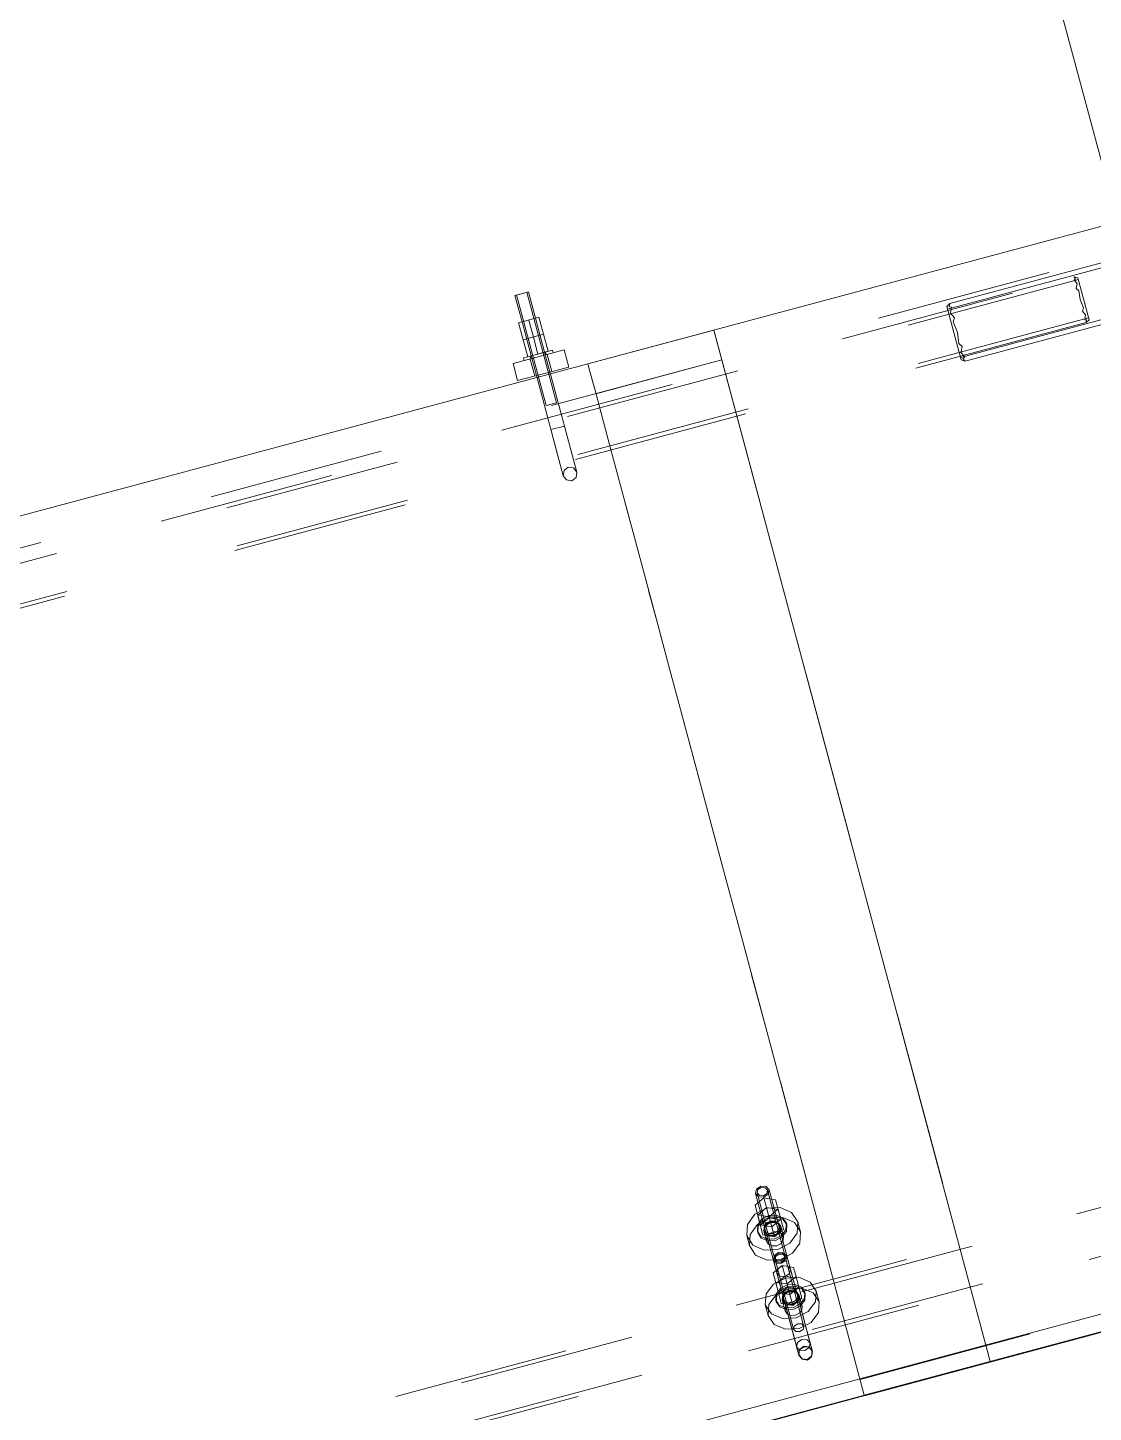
# Model space of a CAD drawing. Header units: millimetres. Extents: x -753 to 90, y 56274 to 56868.
# Drawn here: x -504.03 to -491.94, y 56725.14 to 56740.85 of the extents above; entities that cross this region are included whole.
import ezdxf

# ---------------------------------------------------------------- set-up
doc = ezdxf.new("R2010")
doc.units = ezdxf.units.MM
doc.linetypes.add('XKITLINE00', pattern=[0])
doc.linetypes.add('XKITLINE02', pattern=[4, 2, -2])
doc.layers.add('Cota', color=4, linetype='Continuous', lineweight=0)
doc.layers.add('Peça', color=2, linetype='Continuous', lineweight=0)

# ---------------------------------------------------------------- blocks, each defined once
blk = doc.blocks.new('*A639')
at = {"layer": 'Peça', "color": 7, "linetype": 'XKITLINE02', "lineweight": 0}
for p, q in [((-476.993, 56742.218), (-497.586, 56736.701)), ((-497.669, 56737.011), (-497.654, 56736.953)), ((-497.631, 56736.868), (-497.6, 56736.753)), ((-497.562, 56736.61), (-497.463, 56736.24)), ((-497.258, 56735.476), (-497.175, 56735.167)), ((-496.988, 56734.469), (-496.884, 56734.081)), ((-496.532, 56732.768), (-496.123, 56731.238)), ((-494.59, 56725.517), (-473.996, 56731.034)), ((-495.82, 56730.107), (-495.66, 56729.509)), ((-495.494, 56728.892), (-495.148, 56727.598)), ((-494.542, 56725.338), (-494.54, 56725.332))]:
    blk.add_line(p, q, dxfattribs=at)
at = {"layer": 'Peça', "color": 4, "linetype": 'XKITLINE00', "lineweight": 0}
for p, q in [((-487.977, 56739.638), (-497.677, 56737.039)), ((-497.677, 56737.039), (-497.677, 56737.039)), ((-497.677, 56737.039), (-497.654, 56736.954)), ((-497.654, 56736.953), (-497.6, 56736.753)), ((-497.6, 56736.753), (-497.463, 56736.24)), ((-497.463, 56736.24), (-497.402, 56736.012)), ((-497.402, 56736.012), (-497.334, 56735.758)), ((-497.334, 56735.758), (-497.175, 56735.167)), ((-497.175, 56735.167), (-497.085, 56734.831)), ((-497.085, 56734.831), (-496.884, 56734.081)), ((-496.884, 56734.081), (-496.774, 56733.668)), ((-496.774, 56733.668), (-496.656, 56733.23)), ((-496.656, 56733.23), (-496.123, 56731.238)), ((-496.123, 56731.238), (-495.974, 56730.683)), ((-494.592, 56725.524), (-473.998, 56731.041)), ((-494.542, 56725.338), (-473.948, 56730.855)), ((-495.974, 56730.683), (-495.66, 56729.509)), ((-495.66, 56729.509), (-495.148, 56727.598)), ((-495.148, 56727.598), (-494.542, 56725.338)), ((-488.94, 56726.832), (-494.54, 56725.332)), ((-494.54, 56725.332), (-494.542, 56725.338))]:
    blk.add_line(p, q, dxfattribs=at)
blk = doc.blocks.new('*A824')
at = {"layer": 'Peça', "color": 7, "linetype": 'XKITLINE02', "lineweight": 0}
for p, q in [((-489.453, 56728.065), (-526.931, 56718.024)), ((-526.904, 56718.078), (-489.503, 56728.098)), ((-489.337, 56727.635), (-526.816, 56717.594)), ((-526.765, 56717.561), (-489.365, 56727.581))]:
    blk.add_line(p, q, dxfattribs=at)
blk = doc.blocks.new('*A834')
at = {"layer": 'Peça', "color": 7, "linetype": 'XKITLINE02', "lineweight": 0}
for p, q in [((-489.453, 56728.065), (-526.931, 56718.024)), ((-526.904, 56718.078), (-489.503, 56728.098)), ((-489.337, 56727.635), (-526.816, 56717.594)), ((-526.765, 56717.561), (-489.365, 56727.581))]:
    blk.add_line(p, q, dxfattribs=at)
blk = doc.blocks.new('*A1232')
at = {"layer": 'Peça', "color": 4, "linetype": 'XKITLINE00', "lineweight": 0}
for p, q in [((-498.412, 56737.313), (-498.18, 56737.375)), ((-498.36, 56737.12), (-498.412, 56737.313)), ((-498.296, 56737.344), (-498.244, 56737.151)), ((-498.128, 56737.182), (-498.18, 56737.375))]:
    blk.add_line(p, q, dxfattribs=at)
at = {"layer": 'Peça', "color": 7, "linetype": 'XKITLINE02', "lineweight": 0}
blk.add_line((-498.36, 56737.12), (-498.128, 56737.182), dxfattribs=at)
blk = doc.blocks.new('*A1233')
at = {"layer": 'Peça', "color": 7, "linetype": 'XKITLINE02', "lineweight": 0}
for p, q in [((-498.072, 56737.164), (-498.4, 56737.076)), ((-498.244, 56737.151), (-498.162, 56737.173)), ((-498.149, 56737.143), (-498.157, 56737.174)), ((-498.323, 56737.097), (-498.331, 56737.127))]:
    blk.add_line(p, q, dxfattribs=at)
at = {"layer": 'Peça', "color": 4, "linetype": 'XKITLINE00', "lineweight": 0}
for p, q in [((-498.08, 56737.195), (-498.244, 56737.151)), ((-498.072, 56737.164), (-498.08, 56737.195)), ((-498.244, 56737.151), (-498.408, 56737.107)), ((-498.4, 56737.076), (-498.408, 56737.107))]:
    blk.add_line(p, q, dxfattribs=at)
blk = doc.blocks.new('*A1234')
at = {"layer": 'Peça', "color": 4, "linetype": 'XKITLINE00', "lineweight": 0}
for p, q in [((-498.526, 56737.042), (-497.946, 56737.197)), ((-497.894, 56737.004), (-497.946, 56737.197)), ((-498.474, 56736.849), (-498.526, 56737.042)), ((-497.894, 56737.004), (-498.474, 56736.849))]:
    blk.add_line(p, q, dxfattribs=at)
at = {"layer": 'Peça', "color": 7, "linetype": 'XKITLINE02', "lineweight": 0}
for p, q in [((-498.281, 56736.901), (-498.333, 56737.094)), ((-498.088, 56736.953), (-498.139, 56737.146))]:
    blk.add_line(p, q, dxfattribs=at)
blk = doc.blocks.new('*A1235')
at = {"layer": 'Peça', "color": 4, "linetype": 'XKITLINE00', "lineweight": 0}
for p, q in [((-495.512, 56726.953), (-495.562, 56726.921)), ((-495.454, 56726.95), (-495.512, 56726.953)), ((-495.42, 56726.914), (-495.454, 56726.95)), ((-495.562, 56726.921), (-495.573, 56726.873)), ((-495.573, 56726.873), (-495.522, 56726.684)), ((-495.573, 56726.873), (-495.539, 56726.837)), ((-495.554, 56726.878), (-495.546, 56726.915)), ((-495.529, 56726.851), (-495.554, 56726.878)), ((-495.546, 56726.915), (-495.508, 56726.939)), ((-495.539, 56726.837), (-495.481, 56726.835)), ((-495.484, 56726.849), (-495.529, 56726.851)), ((-495.508, 56726.939), (-495.464, 56726.937)), ((-495.447, 56726.873), (-495.484, 56726.849)), ((-495.481, 56726.835), (-495.431, 56726.866)), ((-495.464, 56726.937), (-495.438, 56726.909)), ((-495.438, 56726.909), (-495.447, 56726.873)), ((-495.431, 56726.866), (-495.42, 56726.914)), ((-495.42, 56726.914), (-495.369, 56726.725))]:
    blk.add_line(p, q, dxfattribs=at)
at = {"layer": 'Peça', "color": 7, "linetype": 'XKITLINE02', "lineweight": 0}
for p, q in [((-495.554, 56726.878), (-495.343, 56726.088)), ((-495.473, 56726.805), (-495.522, 56726.773)), ((-495.414, 56726.802), (-495.473, 56726.805)), ((-495.438, 56726.909), (-495.227, 56726.119)), ((-495.38, 56726.766), (-495.414, 56726.802)), ((-495.522, 56726.773), (-495.533, 56726.725)), ((-495.533, 56726.725), (-495.285, 56725.799)), ((-495.533, 56726.725), (-495.499, 56726.689)), ((-495.522, 56726.684), (-495.44, 56726.378)), ((-495.499, 56726.689), (-495.441, 56726.686)), ((-495.441, 56726.686), (-495.391, 56726.718)), ((-495.391, 56726.718), (-495.38, 56726.766)), ((-495.38, 56726.766), (-495.132, 56725.84)), ((-495.369, 56726.725), (-495.287, 56726.419)), ((-495.334, 56726.124), (-495.343, 56726.088)), ((-495.343, 56726.088), (-495.317, 56726.061)), ((-495.297, 56726.149), (-495.334, 56726.124)), ((-495.317, 56726.061), (-495.273, 56726.059)), ((-495.252, 56726.146), (-495.297, 56726.149)), ((-495.273, 56726.059), (-495.235, 56726.083)), ((-495.227, 56726.119), (-495.252, 56726.146)), ((-495.235, 56726.083), (-495.227, 56726.119)), ((-495.277, 56725.858), (-495.285, 56725.799)), ((-495.229, 56725.895), (-495.277, 56725.858)), ((-495.169, 56725.887), (-495.229, 56725.895)), ((-495.132, 56725.84), (-495.169, 56725.887)), ((-495.132, 56725.84), (-495.137, 56725.858)), ((-495.285, 56725.799), (-495.29, 56725.817)), ((-495.248, 56725.751), (-495.285, 56725.799)), ((-495.248, 56725.751), (-495.188, 56725.743)), ((-495.188, 56725.743), (-495.14, 56725.78)), ((-495.14, 56725.78), (-495.132, 56725.84))]:
    blk.add_line(p, q, dxfattribs=at)
blk = doc.blocks.new('*A1236')
at = {"layer": 'Peça', "color": 7, "linetype": 'XKITLINE02', "lineweight": 0}
for p, q in [((-495.775, 56727.627), (-495.764, 56727.677)), ((-495.775, 56727.627), (-495.283, 56725.792)), ((-495.741, 56727.59), (-495.775, 56727.627)), ((-495.764, 56727.677), (-495.715, 56727.71)), ((-495.748, 56727.67), (-495.756, 56727.632)), ((-495.559, 56726.894), (-495.756, 56727.632)), ((-495.756, 56727.632), (-495.731, 56727.604)), ((-495.711, 56727.695), (-495.748, 56727.67)), ((-495.682, 56727.586), (-495.741, 56727.59)), ((-495.731, 56727.604), (-495.686, 56727.601)), ((-495.715, 56727.71), (-495.656, 56727.706)), ((-495.666, 56727.692), (-495.711, 56727.695)), ((-495.686, 56727.601), (-495.649, 56727.626)), ((-495.633, 56727.619), (-495.682, 56727.586)), ((-495.64, 56727.663), (-495.666, 56727.692)), ((-495.656, 56727.706), (-495.622, 56727.668)), ((-495.649, 56727.626), (-495.64, 56727.663)), ((-495.443, 56726.925), (-495.64, 56727.663)), ((-495.622, 56727.668), (-495.633, 56727.619)), ((-495.622, 56727.668), (-495.131, 56725.833)), ((-495.551, 56726.932), (-495.513, 56726.957)), ((-495.513, 56726.957), (-495.469, 56726.954)), ((-495.469, 56726.954), (-495.443, 56726.925)), ((-495.559, 56726.894), (-495.551, 56726.932)), ((-495.533, 56726.866), (-495.559, 56726.894)), ((-495.488, 56726.863), (-495.533, 56726.866)), ((-495.451, 56726.888), (-495.488, 56726.863)), ((-495.443, 56726.925), (-495.451, 56726.888)), ((-495.309, 56725.887), (-495.298, 56725.937)), ((-495.275, 56725.85), (-495.309, 56725.887)), ((-495.298, 56725.937), (-495.249, 56725.97)), ((-495.275, 56725.852), (-495.283, 56725.792)), ((-495.227, 56725.888), (-495.275, 56725.852)), ((-495.216, 56725.846), (-495.275, 56725.85)), ((-495.249, 56725.97), (-495.19, 56725.966)), ((-495.167, 56725.881), (-495.227, 56725.888)), ((-495.167, 56725.879), (-495.216, 56725.846)), ((-495.19, 56725.966), (-495.156, 56725.928)), ((-495.156, 56725.928), (-495.167, 56725.879)), ((-495.131, 56725.833), (-495.167, 56725.881)), ((-495.283, 56725.792), (-495.247, 56725.745)), ((-495.247, 56725.745), (-495.187, 56725.737)), ((-495.187, 56725.737), (-495.139, 56725.774)), ((-495.139, 56725.774), (-495.131, 56725.833))]:
    blk.add_line(p, q, dxfattribs=at)
blk = doc.blocks.new('*A1237')
at = {"layer": 'Peça', "color": 4, "linetype": 'XKITLINE00', "lineweight": 0}
for p, q in [((-498.352, 56737.858), (-498.505, 56737.817)), ((-498.505, 56737.817), (-498.424, 56737.517)), ((-498.352, 56737.858), (-498.271, 56737.558)), ((-498.261, 56736.906), (-498.254, 56736.882)), ((-498.108, 56736.947), (-498.101, 56736.922))]:
    blk.add_line(p, q, dxfattribs=at)
at = {"layer": 'Peça', "color": 7, "linetype": 'XKITLINE02', "lineweight": 0}
for p, q in [((-498.486, 56737.822), (-498.15, 56736.567)), ((-498.37, 56737.853), (-498.034, 56736.598)), ((-498.424, 56737.517), (-498.261, 56736.906)), ((-498.271, 56737.558), (-498.108, 56736.947)), ((-498.254, 56736.882), (-497.956, 56735.77)), ((-498.101, 56736.922), (-497.803, 56735.811)), ((-498.15, 56736.567), (-498.034, 56736.598)), ((-497.944, 56736.334), (-498.096, 56736.293)), ((-497.948, 56735.83), (-497.956, 56735.77)), ((-497.956, 56735.77), (-497.919, 56735.722)), ((-497.948, 56735.83), (-497.9, 56735.866)), ((-497.9, 56735.866), (-497.84, 56735.859)), ((-497.859, 56735.714), (-497.811, 56735.751)), ((-497.84, 56735.859), (-497.803, 56735.811)), ((-497.811, 56735.751), (-497.803, 56735.811)), ((-497.919, 56735.722), (-497.859, 56735.714))]:
    blk.add_line(p, q, dxfattribs=at)
blk = doc.blocks.new('*A1242')
at = {"layer": 'Peça', "color": 7, "linetype": 'XKITLINE02', "lineweight": 0}
for p, q in [((-495.474, 56726.809), (-495.541, 56726.754)), ((-495.441, 56726.687), (-495.474, 56726.809)), ((-495.474, 56726.809), (-495.388, 56726.795)), ((-495.543, 56726.604), (-495.441, 56726.687)), ((-495.441, 56726.687), (-495.311, 56726.666))]:
    blk.add_line(p, q, dxfattribs=at)
at = {"layer": 'Peça', "color": 4, "linetype": 'XKITLINE00', "lineweight": 0}
for p, q in [((-495.388, 56726.795), (-495.344, 56726.788)), ((-495.344, 56726.788), (-495.316, 56726.684)), ((-495.541, 56726.754), (-495.576, 56726.725)), ((-495.576, 56726.725), (-495.515, 56726.5)), ((-495.418, 56726.6), (-495.316, 56726.684)), ((-495.316, 56726.684), (-495.283, 56726.562)), ((-495.548, 56726.621), (-495.418, 56726.6)), ((-495.385, 56726.479), (-495.515, 56726.5)), ((-495.385, 56726.479), (-495.418, 56726.6)), ((-495.283, 56726.562), (-495.385, 56726.479))]:
    blk.add_line(p, q, dxfattribs=at)
blk = doc.blocks.new('*A1243')
at = {"layer": 'Peça', "color": 7, "linetype": 'XKITLINE02', "lineweight": 0}
for p, q in [((-495.441, 56726.687), (-495.543, 56726.604)), ((-495.408, 56726.565), (-495.441, 56726.687)), ((-495.311, 56726.666), (-495.441, 56726.687)), ((-495.311, 56726.666), (-495.283, 56726.562)), ((-495.515, 56726.5), (-495.543, 56726.604)), ((-495.543, 56726.604), (-495.515, 56726.5)), ((-495.51, 56726.482), (-495.408, 56726.565)), ((-495.408, 56726.565), (-495.279, 56726.544))]:
    blk.add_line(p, q, dxfattribs=at)
at = {"layer": 'Peça', "color": 4, "linetype": 'XKITLINE00', "lineweight": 0}
for p, q in [((-495.385, 56726.479), (-495.515, 56726.5)), ((-495.515, 56726.5), (-495.483, 56726.378)), ((-495.385, 56726.479), (-495.283, 56726.562)), ((-495.353, 56726.357), (-495.385, 56726.479)), ((-495.283, 56726.562), (-495.251, 56726.44)), ((-495.353, 56726.357), (-495.483, 56726.378)), ((-495.251, 56726.44), (-495.353, 56726.357))]:
    blk.add_line(p, q, dxfattribs=at)
blk = doc.blocks.new('*A1244')
at = {"layer": 'Peça', "color": 4, "linetype": 'XKITLINE00', "lineweight": 0}
for p, q in [((-495.54, 56726.487), (-495.545, 56726.417)), ((-495.519, 56726.515), (-495.54, 56726.487)), ((-495.287, 56726.577), (-495.255, 56726.563)), ((-495.216, 56726.505), (-495.255, 56726.563)), ((-495.221, 56726.436), (-495.216, 56726.505)), ((-495.211, 56726.486), (-495.216, 56726.505)), ((-495.211, 56726.486), (-495.216, 56726.416)), ((-495.54, 56726.398), (-495.545, 56726.417)), ((-495.545, 56726.417), (-495.506, 56726.359)), ((-495.5, 56726.34), (-495.54, 56726.398)), ((-495.506, 56726.359), (-495.433, 56726.329)), ((-495.428, 56726.309), (-495.5, 56726.34)), ((-495.433, 56726.329), (-495.346, 56726.334)), ((-495.341, 56726.314), (-495.428, 56726.309)), ((-495.346, 56726.334), (-495.269, 56726.373)), ((-495.264, 56726.353), (-495.341, 56726.314)), ((-495.269, 56726.373), (-495.221, 56726.436)), ((-495.216, 56726.416), (-495.264, 56726.353))]:
    blk.add_line(p, q, dxfattribs=at)
at = {"layer": 'Peça', "color": 7, "linetype": 'XKITLINE02', "lineweight": 0}
for p, q in [((-495.535, 56726.468), (-495.487, 56726.53)), ((-495.492, 56726.55), (-495.519, 56726.515)), ((-495.415, 56726.589), (-495.492, 56726.55)), ((-495.487, 56726.53), (-495.41, 56726.57)), ((-495.468, 56726.438), (-495.465, 56726.475)), ((-495.465, 56726.475), (-495.44, 56726.508)), ((-495.435, 56726.489), (-495.46, 56726.456)), ((-495.44, 56726.508), (-495.399, 56726.529)), ((-495.393, 56726.509), (-495.435, 56726.489)), ((-495.328, 56726.594), (-495.415, 56726.589)), ((-495.41, 56726.57), (-495.323, 56726.574)), ((-495.399, 56726.529), (-495.353, 56726.532)), ((-495.348, 56726.512), (-495.393, 56726.509)), ((-495.353, 56726.532), (-495.314, 56726.515)), ((-495.348, 56726.512), (-495.33, 56726.505)), ((-495.33, 56726.505), (-495.309, 56726.496)), ((-495.328, 56726.594), (-495.287, 56726.577)), ((-495.323, 56726.574), (-495.25, 56726.544)), ((-495.314, 56726.515), (-495.294, 56726.485)), ((-495.288, 56726.465), (-495.309, 56726.496)), ((-495.294, 56726.485), (-495.296, 56726.448)), ((-495.288, 56726.465), (-495.294, 56726.485)), ((-495.25, 56726.544), (-495.211, 56726.486)), ((-495.54, 56726.398), (-495.535, 56726.468)), ((-495.462, 56726.419), (-495.468, 56726.438)), ((-495.447, 56726.407), (-495.468, 56726.438)), ((-495.46, 56726.456), (-495.462, 56726.419)), ((-495.462, 56726.419), (-495.442, 56726.388)), ((-495.408, 56726.391), (-495.447, 56726.407)), ((-495.442, 56726.388), (-495.403, 56726.372)), ((-495.362, 56726.394), (-495.408, 56726.391)), ((-495.403, 56726.372), (-495.357, 56726.374)), ((-495.321, 56726.414), (-495.362, 56726.394)), ((-495.357, 56726.374), (-495.316, 56726.395)), ((-495.296, 56726.448), (-495.321, 56726.414)), ((-495.316, 56726.395), (-495.291, 56726.428)), ((-495.291, 56726.428), (-495.288, 56726.465))]:
    blk.add_line(p, q, dxfattribs=at)
blk = doc.blocks.new('*A1245')
at = {"layer": 'Peça', "color": 7, "linetype": 'XKITLINE02', "lineweight": 0}
for p, q in [((-495.436, 56726.667), (-495.545, 56726.612)), ((-495.313, 56726.674), (-495.436, 56726.667)), ((-495.624, 56726.366), (-495.54, 56726.477)), ((-495.54, 56726.477), (-495.403, 56726.546)), ((-495.469, 56726.457), (-495.441, 56726.494)), ((-495.441, 56726.494), (-495.395, 56726.517)), ((-495.403, 56726.546), (-495.25, 56726.554)), ((-495.395, 56726.517), (-495.344, 56726.52)), ((-495.344, 56726.52), (-495.302, 56726.502)), ((-495.302, 56726.502), (-495.279, 56726.468)), ((-495.25, 56726.554), (-495.122, 56726.5)), ((-495.122, 56726.5), (-495.053, 56726.398)), ((-495.633, 56726.243), (-495.624, 56726.366)), ((-495.472, 56726.416), (-495.469, 56726.457)), ((-495.439, 56726.294), (-495.472, 56726.416)), ((-495.449, 56726.382), (-495.472, 56726.416)), ((-495.406, 56726.364), (-495.449, 56726.382)), ((-495.436, 56726.335), (-495.439, 56726.294)), ((-495.409, 56726.372), (-495.436, 56726.335)), ((-495.363, 56726.395), (-495.409, 56726.372)), ((-495.355, 56726.367), (-495.406, 56726.364)), ((-495.312, 56726.398), (-495.363, 56726.395)), ((-495.31, 56726.39), (-495.355, 56726.367)), ((-495.269, 56726.38), (-495.312, 56726.398)), ((-495.282, 56726.427), (-495.31, 56726.39)), ((-495.279, 56726.468), (-495.282, 56726.427)), ((-495.279, 56726.468), (-495.246, 56726.346)), ((-495.246, 56726.346), (-495.269, 56726.38)), ((-495.249, 56726.305), (-495.246, 56726.346)), ((-495.439, 56726.294), (-495.416, 56726.26)), ((-495.416, 56726.26), (-495.374, 56726.242)), ((-495.374, 56726.242), (-495.323, 56726.245)), ((-495.323, 56726.245), (-495.277, 56726.268)), ((-495.277, 56726.268), (-495.249, 56726.305))]:
    blk.add_line(p, q, dxfattribs=at)
at = {"layer": 'Peça', "color": 4, "linetype": 'XKITLINE00', "lineweight": 0}
for p, q in [((-495.283, 56726.676), (-495.313, 56726.674)), ((-495.155, 56726.622), (-495.283, 56726.676)), ((-495.656, 56726.487), (-495.665, 56726.364)), ((-495.572, 56726.598), (-495.656, 56726.487)), ((-495.545, 56726.612), (-495.572, 56726.598)), ((-495.086, 56726.52), (-495.155, 56726.622)), ((-495.094, 56726.397), (-495.086, 56726.52)), ((-495.053, 56726.398), (-495.086, 56726.52)), ((-495.633, 56726.243), (-495.665, 56726.364)), ((-495.665, 56726.364), (-495.596, 56726.262)), ((-495.178, 56726.286), (-495.094, 56726.397)), ((-495.053, 56726.398), (-495.062, 56726.275)), ((-495.564, 56726.14), (-495.633, 56726.243)), ((-495.596, 56726.262), (-495.468, 56726.208)), ((-495.468, 56726.208), (-495.315, 56726.217)), ((-495.315, 56726.217), (-495.178, 56726.286)), ((-495.146, 56726.164), (-495.282, 56726.095)), ((-495.062, 56726.275), (-495.146, 56726.164)), ((-495.435, 56726.086), (-495.564, 56726.14)), ((-495.282, 56726.095), (-495.435, 56726.086))]:
    blk.add_line(p, q, dxfattribs=at)
blk = doc.blocks.new('*A1246')
at = {"layer": 'Peça', "color": 7, "linetype": 'XKITLINE02', "lineweight": 0}
for p, q in [((-495.781, 56727.494), (-495.68, 56727.579)), ((-495.65, 56727.466), (-495.68, 56727.579)), ((-495.68, 56727.579), (-495.55, 56727.556)), ((-495.781, 56727.494), (-495.722, 56727.272)), ((-495.65, 56727.466), (-495.751, 56727.381)), ((-495.519, 56727.443), (-495.65, 56727.466)), ((-495.521, 56727.448), (-495.622, 56727.363)), ((-495.49, 56727.334), (-495.55, 56727.556)), ((-495.622, 56727.363), (-495.752, 56727.386)), ((-495.722, 56727.272), (-495.592, 56727.249)), ((-495.592, 56727.249), (-495.622, 56727.363)), ((-495.592, 56727.249), (-495.49, 56727.334))]:
    blk.add_line(p, q, dxfattribs=at)
blk = doc.blocks.new('*A1247')
at = {"layer": 'Peça', "color": 7, "linetype": 'XKITLINE02', "lineweight": 0}
for p, q in [((-495.751, 56727.381), (-495.65, 56727.466)), ((-495.619, 56727.352), (-495.65, 56727.466)), ((-495.65, 56727.466), (-495.519, 56727.443)), ((-495.46, 56727.221), (-495.519, 56727.443)), ((-495.751, 56727.381), (-495.692, 56727.159)), ((-495.592, 56727.249), (-495.722, 56727.272)), ((-495.619, 56727.352), (-495.721, 56727.267)), ((-495.489, 56727.329), (-495.619, 56727.352)), ((-495.49, 56727.334), (-495.592, 56727.249)), ((-495.692, 56727.159), (-495.561, 56727.136)), ((-495.561, 56727.136), (-495.592, 56727.249)), ((-495.561, 56727.136), (-495.46, 56727.221))]:
    blk.add_line(p, q, dxfattribs=at)
blk = doc.blocks.new('*A1248')
at = {"layer": 'Peça', "color": 7, "linetype": 'XKITLINE02', "lineweight": 0}
for p, q in [((-495.754, 56727.2), (-495.75, 56727.272)), ((-495.75, 56727.272), (-495.703, 56727.337)), ((-495.698, 56727.319), (-495.745, 56727.254)), ((-495.703, 56727.337), (-495.626, 56727.377)), ((-495.621, 56727.359), (-495.698, 56727.319)), ((-495.675, 56727.259), (-495.677, 56727.221)), ((-495.65, 56727.293), (-495.675, 56727.259)), ((-495.67, 56727.241), (-495.645, 56727.275)), ((-495.609, 56727.314), (-495.65, 56727.293)), ((-495.645, 56727.275), (-495.604, 56727.296)), ((-495.626, 56727.377), (-495.539, 56727.381)), ((-495.534, 56727.363), (-495.621, 56727.359)), ((-495.563, 56727.316), (-495.609, 56727.314)), ((-495.604, 56727.296), (-495.558, 56727.298)), ((-495.524, 56727.299), (-495.563, 56727.316)), ((-495.558, 56727.298), (-495.519, 56727.281)), ((-495.539, 56727.381), (-495.466, 56727.348)), ((-495.461, 56727.33), (-495.534, 56727.363)), ((-495.503, 56727.267), (-495.524, 56727.299)), ((-495.519, 56727.281), (-495.498, 56727.249)), ((-495.506, 56727.229), (-495.503, 56727.267)), ((-495.498, 56727.249), (-495.503, 56727.267)), ((-495.466, 56727.348), (-495.426, 56727.288)), ((-495.421, 56727.27), (-495.461, 56727.33)), ((-495.426, 56727.288), (-495.43, 56727.216)), ((-495.421, 56727.27), (-495.426, 56727.288)), ((-495.425, 56727.197), (-495.421, 56727.27)), ((-495.75, 56727.182), (-495.754, 56727.2)), ((-495.715, 56727.139), (-495.754, 56727.2)), ((-495.745, 56727.254), (-495.75, 56727.182)), ((-495.75, 56727.182), (-495.71, 56727.121)), ((-495.642, 56727.107), (-495.715, 56727.139)), ((-495.71, 56727.121), (-495.637, 56727.089)), ((-495.672, 56727.202), (-495.677, 56727.221)), ((-495.677, 56727.221), (-495.656, 56727.189)), ((-495.672, 56727.202), (-495.67, 56727.241)), ((-495.651, 56727.17), (-495.672, 56727.202)), ((-495.656, 56727.189), (-495.617, 56727.171)), ((-495.613, 56727.153), (-495.651, 56727.17)), ((-495.555, 56727.111), (-495.642, 56727.107)), ((-495.617, 56727.171), (-495.598, 56727.172)), ((-495.613, 56727.153), (-495.593, 56727.154)), ((-495.598, 56727.172), (-495.571, 56727.174)), ((-495.593, 56727.154), (-495.567, 56727.155)), ((-495.571, 56727.174), (-495.53, 56727.195)), ((-495.526, 56727.177), (-495.567, 56727.155)), ((-495.477, 56727.151), (-495.555, 56727.111)), ((-495.55, 56727.093), (-495.472, 56727.133)), ((-495.53, 56727.195), (-495.506, 56727.229)), ((-495.501, 56727.211), (-495.526, 56727.177)), ((-495.498, 56727.249), (-495.501, 56727.211)), ((-495.43, 56727.216), (-495.477, 56727.151)), ((-495.472, 56727.133), (-495.461, 56727.148)), ((-495.461, 56727.148), (-495.425, 56727.197)), ((-495.637, 56727.089), (-495.55, 56727.093))]:
    blk.add_line(p, q, dxfattribs=at)
blk = doc.blocks.new('*A1249')
at = {"layer": 'Peça', "color": 7, "linetype": 'XKITLINE02', "lineweight": 0}
for p, q in [((-495.785, 56727.39), (-495.648, 56727.46)), ((-495.648, 56727.46), (-495.495, 56727.468)), ((-495.495, 56727.468), (-495.366, 56727.41)), ((-495.875, 56727.148), (-495.868, 56727.276)), ((-495.868, 56727.276), (-495.785, 56727.39)), ((-495.754, 56727.276), (-495.837, 56727.162)), ((-495.618, 56727.347), (-495.754, 56727.276)), ((-495.652, 56727.281), (-495.679, 56727.242)), ((-495.606, 56727.304), (-495.652, 56727.281)), ((-495.464, 56727.354), (-495.618, 56727.347)), ((-495.555, 56727.306), (-495.606, 56727.304)), ((-495.512, 56727.287), (-495.555, 56727.306)), ((-495.489, 56727.252), (-495.512, 56727.287)), ((-495.335, 56727.297), (-495.464, 56727.354)), ((-495.366, 56727.41), (-495.296, 56727.303)), ((-495.265, 56727.19), (-495.335, 56727.297)), ((-495.296, 56727.303), (-495.303, 56727.176)), ((-495.265, 56727.19), (-495.296, 56727.303)), ((-495.845, 56727.035), (-495.875, 56727.148)), ((-495.805, 56727.041), (-495.875, 56727.148)), ((-495.837, 56727.162), (-495.845, 56727.035)), ((-495.679, 56727.242), (-495.682, 56727.2)), ((-495.652, 56727.086), (-495.682, 56727.2)), ((-495.682, 56727.2), (-495.659, 56727.164)), ((-495.659, 56727.164), (-495.616, 56727.145)), ((-495.652, 56727.086), (-495.649, 56727.129)), ((-495.649, 56727.129), (-495.621, 56727.167)), ((-495.621, 56727.167), (-495.576, 56727.19)), ((-495.616, 56727.145), (-495.564, 56727.148)), ((-495.576, 56727.19), (-495.525, 56727.193)), ((-495.564, 56727.148), (-495.519, 56727.171)), ((-495.525, 56727.193), (-495.482, 56727.174)), ((-495.519, 56727.171), (-495.491, 56727.209)), ((-495.491, 56727.209), (-495.489, 56727.252)), ((-495.458, 56727.138), (-495.489, 56727.252)), ((-495.482, 56727.174), (-495.458, 56727.138)), ((-495.458, 56727.138), (-495.461, 56727.096)), ((-495.303, 56727.176), (-495.386, 56727.062)), ((-495.273, 56727.062), (-495.265, 56727.19)), ((-495.845, 56727.035), (-495.774, 56726.928)), ((-495.676, 56726.984), (-495.805, 56727.041)), ((-495.523, 56726.991), (-495.676, 56726.984)), ((-495.628, 56727.051), (-495.652, 56727.086)), ((-495.585, 56727.032), (-495.628, 56727.051)), ((-495.534, 56727.034), (-495.585, 56727.032)), ((-495.489, 56727.057), (-495.534, 56727.034)), ((-495.386, 56727.062), (-495.523, 56726.991)), ((-495.492, 56726.878), (-495.356, 56726.948)), ((-495.461, 56727.096), (-495.489, 56727.057)), ((-495.356, 56726.948), (-495.273, 56727.062)), ((-495.774, 56726.928), (-495.645, 56726.87)), ((-495.645, 56726.87), (-495.492, 56726.878))]:
    blk.add_line(p, q, dxfattribs=at)
blk = doc.blocks.new('*A1250')
at = {"layer": 'Peça', "color": 4, "linetype": 'XKITLINE00', "lineweight": 0}
for p, q in [((-498.464, 56737.506), (-498.232, 56737.568)), ((-498.412, 56737.313), (-498.464, 56737.506)), ((-498.348, 56737.537), (-498.296, 56737.344)), ((-498.232, 56737.568), (-498.18, 56737.375)), ((-498.18, 56737.375), (-498.412, 56737.313))]:
    blk.add_line(p, q, dxfattribs=at)
blk = doc.blocks.new('*A1253')
at = {"layer": 'Peça', "color": 4, "linetype": 'XKITLINE00', "lineweight": 0}
for p, q in [((-496.247, 56737.422), (-498.102, 56736.926)), ((-496.247, 56737.422), (-496.247, 56737.422)), ((-496.247, 56737.422), (-493.162, 56725.907)), ((-498.255, 56736.885), (-508.38, 56734.172)), ((-513.756, 56720.39), (-493.162, 56725.907)), ((-493.162, 56725.907), (-493.113, 56725.721)), ((-513.706, 56720.204), (-493.113, 56725.721)), ((-513.705, 56720.198), (-493.111, 56725.715)), ((-493.111, 56725.715), (-493.113, 56725.721))]:
    blk.add_line(p, q, dxfattribs=at)
at = {"layer": 'Peça', "color": 7, "linetype": 'XKITLINE02', "lineweight": 0}
for p, q in [((-496.24, 56737.394), (-493.162, 56725.907)), ((-496.157, 56737.084), (-516.751, 56731.567)), ((-498.102, 56736.926), (-498.255, 56736.885)), ((-513.754, 56720.383), (-493.161, 56725.9)), ((-493.113, 56725.721), (-493.111, 56725.715))]:
    blk.add_line(p, q, dxfattribs=at)
blk = doc.blocks.new('*A1254')
at = {"layer": 'Peça', "color": 7, "linetype": 'XKITLINE02', "lineweight": 0}
for p, q in [((-492.113, 56737.995), (-529.591, 56727.954)), ((-529.564, 56728.007), (-492.164, 56738.028)), ((-492.164, 56738.028), (-492.145, 56738.005)), ((-492.164, 56738.028), (-492.119, 56738.016)), ((-492.145, 56738.005), (-492.162, 56737.991)), ((-492.162, 56737.991), (-492.126, 56737.95)), ((-492.126, 56737.95), (-492.137, 56737.896)), ((-491.991, 56737.541), (-492.119, 56738.016)), ((-492.137, 56737.896), (-492.108, 56737.868)), ((-492.108, 56737.868), (-492.094, 56737.769)), ((-492.094, 56737.769), (-492.056, 56737.675)), ((-492.056, 56737.675), (-492.067, 56737.637)), ((-492.067, 56737.637), (-492.031, 56737.595)), ((-491.997, 56737.563), (-529.475, 56727.521)), ((-492.024, 56737.509), (-529.425, 56727.488)), ((-492.031, 56737.595), (-492.041, 56737.541)), ((-492.041, 56737.541), (-492.019, 56737.538)), ((-492.024, 56737.509), (-491.991, 56737.541)), ((-492.019, 56737.538), (-492.024, 56737.509))]:
    blk.add_line(p, q, dxfattribs=at)
blk = doc.blocks.new('*A1261')
at = {"layer": 'Peça', "color": 7, "linetype": 'XKITLINE02', "lineweight": 0}
for p, q in [((-493.598, 56737.661), (-491.736, 56738.16)), ((-491.737, 56738.215), (-493.573, 56737.723)), ((-491.779, 56738.111), (-491.823, 56737.981)), ((-491.779, 56738.109), (-491.82, 56737.99)), ((-491.726, 56738.171), (-491.779, 56738.111)), ((-491.736, 56738.16), (-491.779, 56738.109)), ((-491.779, 56738.109), (-491.779, 56738.111)), ((-491.737, 56738.215), (-491.726, 56738.171)), ((-491.823, 56737.981), (-491.814, 56737.845)), ((-491.814, 56737.845), (-491.754, 56737.723)), ((-493.605, 56737.69), (-493.573, 56737.723)), ((-493.443, 56737.084), (-493.605, 56737.69)), ((-493.573, 56737.723), (-493.579, 56737.686)), ((-493.579, 56737.686), (-493.551, 56737.682)), ((-493.551, 56737.682), (-493.564, 56737.614)), ((-491.651, 56737.633), (-491.754, 56737.723)), ((-491.747, 56737.716), (-491.652, 56737.634)), ((-491.651, 56737.633), (-491.652, 56737.634)), ((-491.652, 56737.634), (-491.589, 56737.611)), ((-491.575, 56737.607), (-491.651, 56737.633)), ((-493.564, 56737.614), (-493.519, 56737.563)), ((-493.519, 56737.563), (-493.533, 56737.515)), ((-493.533, 56737.515), (-493.486, 56737.397)), ((-493.451, 56737.113), (-491.589, 56737.611)), ((-491.563, 56737.564), (-493.398, 56737.072)), ((-491.563, 56737.564), (-491.575, 56737.607)), ((-493.486, 56737.397), (-493.468, 56737.272)), ((-493.468, 56737.272), (-493.432, 56737.237)), ((-493.432, 56737.237), (-493.445, 56737.17)), ((-493.445, 56737.17), (-493.4, 56737.118)), ((-493.398, 56737.072), (-493.443, 56737.084)), ((-493.422, 56737.1), (-493.4, 56737.118)), ((-493.398, 56737.072), (-493.422, 56737.1))]:
    blk.add_line(p, q, dxfattribs=at)
blk = doc.blocks.new('*A2171')
at = {"layer": 'Cota', "color": 7, "linetype": 'XKITLINE00', "lineweight": 0}
blk.add_line((-484.304, 56711.169), (-503.686, 56783.503), dxfattribs=at)
blk = doc.blocks.new('*A2172')
at = {"layer": 'Cota', "color": 7, "linetype": 'XKITLINE00', "lineweight": 0}
blk.add_line((-484.304, 56711.169), (-503.686, 56783.503), dxfattribs=at)

msp = doc.modelspace()

# ---------------------------------------------------------------- block references
at = {"lineweight": 0}
for name in ['*A2172', '*A2171', '*A639', '*A1261', '*A1254', '*A1237', '*A1250', '*A1253', '*A1232', '*A1234', '*A1233', '*A824', '*A834', '*A1246', '*A1236', '*A1249', '*A1247', '*A1248', '*A1235', '*A1242', '*A1245', '*A1243', '*A1244']:
    msp.add_blockref(name, (0, 0), dxfattribs=at)

doc.saveas('drawing.dxf')
